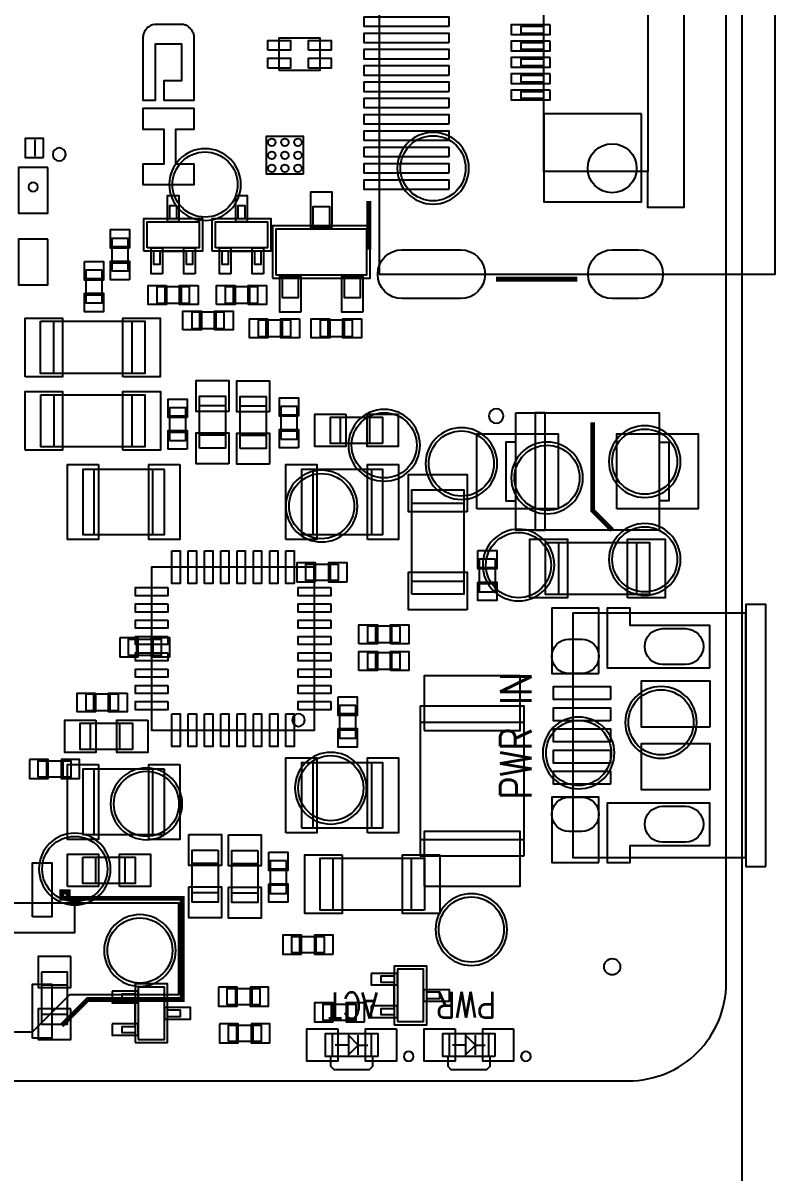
# Model space of a CAD drawing. Header units: millimetres. Extents: x -3139 to 3392, y -3139 to 3139.
# Drawn here: x 2889.82 to 2912.91, y -221.09 to -185.81 of the extents above; entities that cross this region are included whole.
import ezdxf
from ezdxf.enums import TextEntityAlignment as Align

# ---------------------------------------------------------------- set-up
doc = ezdxf.new("R2010")
doc.units = ezdxf.units.MM
for name, color, linetype in [('BOARD_OUTLINE', 85, 'Continuous'), ('PARTS_BOTTOM', 12, 'Continuous'), ('PARTS_TOP', 30, 'Continuous'), ('PINS_BOTTOM', 5, 'Continuous'), ('PINS_TOP', 1, 'Continuous'), ('SILK_BOTTOM', 85, 'Continuous'), ('SILK_TOP', 2, 'Continuous')]:
    doc.layers.add(name, color=color, linetype=linetype)
doc.styles.get("Standard").update_dxf_attribs({"font": 'txt.shx'})

# ---------------------------------------------------------------- blocks, each defined once
blk = doc.blocks.new('rasp')
at = {"layer": 'BOARD_OUTLINE'}
blk.add_lwpolyline([(-82.555, -206.094), (-161.555, -206.094, 0.414214), (-164.555, -209.094), (-164.555, -259.094, 0.414214), (-161.555, -262.094), (-82.555, -262.094, 0.414214), (-79.555, -259.094), (-79.555, -209.094, 0.414214)], format="xyb", close=True, dxfattribs=at)
at = {"layer": 'PARTS_BOTTOM'}
for points in [[(-91.655, -208.094, 1), (-89.455, -208.094, 1), (-91.655, -208.094)], [(-99.655, -208.594, 1), (-97.455, -208.594, 1), (-99.655, -208.594)], [(-96.655, -208.594, 1), (-94.455, -208.594, 1), (-96.655, -208.594)], [(-90.715, -210.624, 1), (-88.515, -210.624, 1), (-90.715, -210.624)], [(-99.155, -211.594, 1), (-96.955, -211.594, 1), (-99.155, -211.594)], [(-96.48, -212.469, 1), (-94.28, -212.469, 1), (-96.48, -212.469)], [(-85.298, -213.918, 1), (-83.098, -213.918, 1), (-85.298, -213.918)], [(-99.595, -214.224, 1), (-97.395, -214.224, 1), (-99.595, -214.224)], [(-108.655, -215.094, 1), (-106.455, -215.094, 1), (-108.655, -215.094)], [(-100.155, -216.594, 1), (-97.955, -216.594, 1), (-100.155, -216.594)], [(-89.635, -218.234, 1), (-87.435, -218.234, 1), (-89.635, -218.234)], [(-98.289, -218.515, 1), (-96.089, -218.515, 1), (-98.289, -218.515)], [(-108.155, -222.094, 1), (-105.955, -222.094, 1), (-108.155, -222.094)], [(-89.155, -223.894, 1), (-86.955, -223.894, 1), (-89.155, -223.894)], [(-84.655, -224.094, 1), (-82.455, -224.094, 1), (-84.655, -224.094)], [(-87.155, -226.094, 1), (-84.955, -226.094, 1), (-87.155, -226.094)]]:
    blk.add_lwpolyline(points, format="xyb", dxfattribs=at)
for points in [[(-116.755, -207.394), (-106.355, -207.394), (-106.355, -208.494), (-107.455, -208.494), (-107.455, -211.694), (-115.655, -211.694), (-115.655, -208.494), (-116.755, -208.494), (-116.755, -207.394)], [(-115.655, -208.494), (-107.455, -208.494)], [(-111.905, -211.694), (-111.905, -212.394), (-111.705, -212.394), (-111.705, -211.694)], [(-111.405, -211.694), (-111.405, -212.394), (-111.205, -212.394), (-111.205, -211.694)], [(-110.905, -211.694), (-110.905, -212.394), (-110.705, -212.394), (-110.705, -211.694)], [(-110.405, -211.694), (-110.405, -212.394), (-110.205, -212.394), (-110.205, -211.694)], [(-109.905, -211.694), (-109.905, -212.394), (-109.705, -212.394), (-109.705, -211.694)], [(-86.455, -212.294), (-91.055, -212.294), (-91.055, -215.494), (-86.455, -215.494), (-86.455, -212.294)], [(-90.555, -212.294), (-90.555, -215.494)], [(-86.955, -212.294), (-86.955, -215.494)], [(-82.078, -215.289), (-82.078, -214.889), (-82.278, -214.889), (-82.278, -215.289)], [(-81.278, -216.289), (-81.278, -215.289), (-83.078, -215.289), (-83.078, -216.289), (-81.278, -216.289)], [(-81.378, -216.189), (-81.378, -215.389), (-82.978, -215.389), (-82.978, -216.189), (-81.378, -216.189)], [(-81.578, -216.289), (-81.578, -216.689), (-81.778, -216.689), (-81.778, -216.289), (-82.578, -216.289), (-82.578, -216.689), (-82.778, -216.689), (-82.778, -216.289)], [(-81.905, -217.464), (-81.405, -217.464), (-81.405, -218.464), (-81.905, -218.464), (-81.905, -217.464)], [(-95.405, -218.004), (-94.905, -218.004), (-94.905, -219.004), (-95.405, -219.004), (-95.405, -218.004)], [(-81.405, -217.714), (-81.905, -217.714)], [(-95.405, -218.254), (-94.905, -218.254)], [(-81.405, -218.214), (-81.905, -218.214)], [(-95.405, -218.754), (-94.905, -218.754)], [(-83.985, -218.434), (-83.485, -218.434), (-83.485, -219.434), (-83.985, -219.434), (-83.985, -218.434)], [(-83.485, -218.684), (-83.985, -218.684)], [(-83.485, -219.184), (-83.985, -219.184)], [(-81.891, -221.412), (-82.391, -221.412), (-82.391, -220.412), (-81.891, -220.412), (-81.891, -221.412)], [(-80.762, -221.376), (-81.262, -221.376), (-81.262, -220.376), (-80.762, -220.376), (-80.762, -221.376)], [(-82.391, -220.662), (-81.891, -220.662)], [(-81.262, -220.626), (-80.762, -220.626)], [(-82.391, -221.162), (-81.891, -221.162)], [(-81.262, -221.126), (-80.762, -221.126)], [(-81.528, -223.243), (-81.528, -222.843), (-81.728, -222.843), (-81.728, -223.243)], [(-80.728, -224.243), (-80.728, -223.243), (-82.528, -223.243), (-82.528, -224.243), (-80.728, -224.243)], [(-80.828, -224.143), (-80.828, -223.343), (-82.428, -223.343), (-82.428, -224.143), (-80.828, -224.143)], [(-92.605, -224.444), (-93.105, -224.444), (-93.105, -223.444), (-92.605, -223.444), (-92.605, -224.444)], [(-93.105, -223.694), (-92.605, -223.694)], [(-93.105, -224.194), (-92.605, -224.194)], [(-81.028, -224.243), (-81.028, -224.643), (-81.228, -224.643), (-81.228, -224.243), (-82.028, -224.243), (-82.028, -224.643), (-82.228, -224.643), (-82.228, -224.243)], [(-88.875, -227.214), (-89.375, -227.214), (-89.375, -226.214), (-88.875, -226.214), (-88.875, -227.214)], [(-89.375, -226.464), (-88.875, -226.464)], [(-82.895, -227.114), (-81.295, -227.114), (-81.295, -226.314), (-82.895, -226.314), (-82.895, -227.114)], [(-82.495, -226.314), (-82.495, -227.114)], [(-81.595, -226.314), (-81.595, -227.114)], [(-89.375, -226.964), (-88.875, -226.964)], [(-108.43, -227.319), (-107.93, -227.319)]]:
    blk.add_lwpolyline(points, dxfattribs=at)
blk.add_lwpolyline([(-107.121, -227.369, 1), (-106.838, -227.369, 1)], format="xyb", close=True, dxfattribs=at)
at = {"layer": 'PARTS_TOP'}
for points in [[(-104.305, -216.744), (-104.305, -204.594), (-118.805, -204.594), (-118.805, -216.744), (-104.305, -216.744)], [(-86.135, -204.874), (-94.175, -204.874), (-94.175, -205.494), (-86.135, -205.494), (-86.135, -204.874)], [(-86.405, -205.494), (-93.905, -205.494), (-93.905, -210.804), (-86.405, -210.804), (-86.405, -205.494)], [(-100.055, -212.554), (-100.055, -208.154), (-96.455, -208.154), (-96.455, -212.554), (-100.055, -212.554)], [(-99.155, -208.154), (-99.155, -207.854), (-97.355, -207.854), (-97.355, -208.154)], [(-96.075, -211.644), (-96.075, -208.444), (-94.475, -208.444), (-94.475, -211.644), (-96.075, -211.644)], [(-96.075, -208.844), (-94.475, -208.844)], [(-96.075, -211.244), (-94.475, -211.244)], [(-99.155, -212.554), (-99.155, -212.854), (-97.355, -212.854), (-97.355, -212.554)], [(-95.561, -213.175), (-95.561, -213.675), (-94.561, -213.675), (-94.561, -213.175), (-95.561, -213.175)], [(-95.311, -213.675), (-95.311, -213.175)], [(-94.811, -213.675), (-94.811, -213.175)], [(-80.305, -213.194), (-80.305, -214.794), (-81.005, -214.794), (-81.005, -213.194), (-80.305, -213.194)], [(-81.005, -213.394), (-80.305, -213.394)], [(-80.305, -214.644), (-80.005, -214.644), (-79.905, -214.544), (-79.905, -213.444), (-80.005, -213.344), (-80.305, -213.344)], [(-80.655, -213.794), (-80.955, -214.094), (-80.355, -214.094), (-80.655, -213.794), (-80.655, -213.494)], [(-80.355, -213.794), (-80.955, -213.794)], [(-94.484, -215.744), (-97.685, -215.744), (-97.685, -214.144), (-94.484, -214.144), (-94.484, -215.744)], [(-97.284, -215.744), (-97.284, -214.144)], [(-94.885, -215.744), (-94.884, -214.144)], [(-80.655, -214.094), (-80.655, -214.494)], [(-81.005, -214.594), (-80.305, -214.594)], [(-84.793, -215.358), (-84.793, -218.558), (-86.393, -218.558), (-86.393, -215.358), (-84.793, -215.358)], [(-84.793, -215.758), (-86.393, -215.758)], [(-93.505, -217.104), (-93.005, -217.104), (-93.005, -216.104), (-93.505, -216.104), (-93.505, -217.104)], [(-92.685, -217.104), (-92.185, -217.104), (-92.185, -216.104), (-92.685, -216.104), (-92.685, -217.104)], [(-96.315, -219.134), (-96.315, -216.634), (-98.315, -216.634), (-98.315, -219.134), (-96.315, -219.134)], [(-93.005, -216.354), (-93.505, -216.354)], [(-92.185, -216.354), (-92.685, -216.354)], [(-87.315, -219.134), (-87.315, -216.634), (-89.315, -216.634), (-89.315, -219.134), (-87.315, -219.134)], [(-99.115, -216.644), (-99.115, -218.244), (-99.915, -218.244), (-99.915, -216.644), (-99.115, -216.644)], [(-98.315, -216.984), (-96.315, -216.984)], [(-93.005, -216.854), (-93.505, -216.854)], [(-92.185, -216.854), (-92.685, -216.854)], [(-89.315, -216.984), (-87.315, -216.984)], [(-80.305, -216.794), (-80.305, -218.394), (-81.005, -218.394), (-81.005, -216.794), (-80.305, -216.794)], [(-81.005, -216.994), (-80.305, -216.994)], [(-80.305, -218.244), (-80.005, -218.244), (-79.905, -218.144), (-79.905, -217.044), (-80.005, -216.944), (-80.305, -216.944)], [(-104.185, -220.024), (-104.185, -217.024), (-105.785, -217.024), (-105.785, -220.024), (-104.185, -220.024)], [(-104.285, -219.924), (-104.285, -217.124), (-105.685, -217.124), (-105.685, -219.924), (-104.285, -219.924)], [(-104.185, -217.824), (-103.585, -217.824), (-103.585, -217.324), (-104.185, -217.324)], [(-99.915, -217.044), (-99.115, -217.044)], [(-80.655, -217.394), (-80.955, -217.694), (-80.355, -217.694), (-80.655, -217.394), (-80.655, -217.094)], [(-102.395, -217.564), (-102.895, -217.564), (-102.895, -218.564), (-102.395, -218.564), (-102.395, -217.564)], [(-91.068, -217.463), (-91.068, -217.963), (-90.068, -217.963), (-90.068, -217.463), (-91.068, -217.463)], [(-90.818, -217.463), (-90.818, -217.963)], [(-90.318, -217.463), (-90.318, -217.963)], [(-80.355, -217.394), (-80.955, -217.394)], [(-80.655, -217.694), (-80.655, -218.094)], [(-102.395, -217.814), (-102.895, -217.814)], [(-99.915, -217.944), (-99.115, -217.944)], [(-105.785, -218.774), (-106.385, -218.774), (-106.385, -218.274), (-105.785, -218.274)], [(-102.395, -218.314), (-102.895, -218.314)], [(-84.793, -218.158), (-86.393, -218.158)], [(-81.005, -218.194), (-80.305, -218.194)], [(-110.555, -219.819), (-111.555, -219.819), (-111.555, -218.569), (-110.555, -218.569), (-110.555, -219.819)], [(-95.315, -218.734), (-95.315, -223.734), (-90.315, -223.734), (-90.315, -218.734), (-95.315, -218.734)], [(-107.38, -219.069), (-108.53, -219.069), (-108.53, -220.219), (-107.38, -220.219), (-107.38, -219.069)], [(-98.315, -218.784), (-96.315, -218.784)], [(-89.315, -218.784), (-87.315, -218.784)], [(-104.185, -219.724), (-103.585, -219.724), (-103.585, -219.224), (-104.185, -219.224)], [(-99.245, -219.764), (-99.245, -219.264), (-100.245, -219.264), (-100.245, -219.764), (-99.245, -219.764)], [(-99.995, -219.764), (-99.995, -219.264)], [(-99.495, -219.764), (-99.495, -219.264)], [(-102.395, -219.464), (-102.895, -219.464), (-102.895, -220.464), (-102.395, -220.464), (-102.395, -219.464)], [(-102.395, -219.714), (-102.895, -219.714)], [(-86.305, -219.594), (-86.305, -220.094), (-85.305, -220.094), (-85.305, -219.594), (-86.305, -219.594)], [(-86.055, -219.594), (-86.055, -220.094)], [(-85.555, -219.594), (-85.555, -220.094)], [(-105.015, -221.874), (-106.015, -221.874), (-106.015, -220.074), (-105.015, -220.074), (-105.015, -221.874)], [(-105.115, -221.774), (-105.915, -221.774), (-105.915, -220.174), (-105.115, -220.174), (-105.115, -221.774)], [(-105.015, -221.574), (-104.615, -221.574), (-104.615, -221.374), (-105.015, -221.374), (-105.015, -220.574), (-104.615, -220.574), (-104.615, -220.374), (-105.015, -220.374)], [(-103.915, -221.474), (-103.415, -221.474), (-103.415, -220.474), (-103.915, -220.474), (-103.915, -221.474)], [(-102.395, -220.214), (-102.895, -220.214)], [(-98.955, -221.014), (-100.555, -221.014), (-100.555, -220.214), (-98.955, -220.214), (-98.955, -221.014)], [(-100.255, -220.214), (-100.255, -221.014)], [(-99.355, -220.214), (-99.355, -221.014)], [(-86.625, -220.474), (-85.025, -220.474), (-85.025, -221.274), (-86.625, -221.274), (-86.625, -220.474)], [(-86.225, -221.274), (-86.225, -220.474)], [(-85.325, -221.274), (-85.325, -220.474)], [(-106.015, -221.074), (-106.415, -221.074), (-106.415, -220.874), (-106.015, -220.874)], [(-103.415, -220.724), (-103.915, -220.724)], [(-103.415, -221.224), (-103.915, -221.224)], [(-103.135, -222.504), (-102.635, -222.504), (-102.635, -221.504), (-103.135, -221.504), (-103.135, -222.504)], [(-98.965, -222.264), (-100.565, -222.264), (-100.565, -221.464), (-98.965, -221.464), (-98.965, -222.264)], [(-100.265, -221.464), (-100.265, -222.264)], [(-99.365, -221.464), (-99.365, -222.264)], [(-102.635, -221.754), (-103.135, -221.754)], [(-86.635, -221.694), (-85.035, -221.694), (-85.035, -222.494), (-86.635, -222.494), (-86.635, -221.694)], [(-86.235, -222.494), (-86.235, -221.694)], [(-85.335, -222.494), (-85.335, -221.694)], [(-105.015, -223.974), (-106.015, -223.974), (-106.015, -222.174), (-105.015, -222.174), (-105.015, -223.974)], [(-105.115, -223.874), (-105.915, -223.874), (-105.915, -222.274), (-105.115, -222.274), (-105.115, -223.874)], [(-102.635, -222.254), (-103.135, -222.254)], [(-105.015, -223.674), (-104.615, -223.674), (-104.615, -223.474), (-105.015, -223.474), (-105.015, -222.674), (-104.615, -222.674), (-104.615, -222.474), (-105.015, -222.474)], [(-103.415, -222.574), (-103.915, -222.574), (-103.915, -223.574), (-103.415, -223.574), (-103.415, -222.574)], [(-106.015, -223.174), (-106.415, -223.174), (-106.415, -222.974), (-106.015, -222.974)], [(-103.915, -222.824), (-103.415, -222.824)], [(-99.205, -223.184), (-99.205, -222.684), (-100.205, -222.684), (-100.205, -223.184), (-99.205, -223.184)], [(-99.955, -223.184), (-99.955, -222.684)], [(-99.455, -223.184), (-99.455, -222.684)], [(-85.005, -245.294), (-82.155, -245.294), (-82.155, -241.894), (-81.055, -240.794), (-81.055, -227.394), (-82.205, -226.244), (-82.205, -222.894), (-85.005, -222.894), (-85.005, -245.294)], [(-103.915, -223.324), (-103.415, -223.324)], [(-98.315, -223.344), (-98.315, -225.844), (-96.315, -225.844), (-96.315, -223.344), (-98.315, -223.344)], [(-89.115, -223.344), (-89.115, -225.844), (-87.115, -225.844), (-87.115, -223.344), (-89.115, -223.344)], [(-96.315, -223.694), (-98.315, -223.694)], [(-87.115, -223.694), (-89.115, -223.694)], [(-102.859, -227.142), (-102.859, -223.942), (-101.259, -223.942), (-101.259, -227.142), (-102.859, -227.142)], [(-100.605, -227.141), (-100.605, -223.941), (-99.005, -223.941), (-99.005, -227.141), (-100.605, -227.141)], [(-102.859, -224.342), (-101.259, -224.342)], [(-100.605, -224.341), (-99.005, -224.341)], [(-89.725, -224.324), (-89.725, -225.924), (-90.525, -225.924), (-90.525, -224.324), (-89.725, -224.324)], [(-86.415, -225.844), (-86.415, -224.244), (-85.615, -224.244), (-85.615, -225.844), (-86.415, -225.844)], [(-104.404, -224.956), (-104.404, -224.456), (-105.404, -224.456), (-105.404, -224.956), (-104.404, -224.956)], [(-105.154, -224.956), (-105.154, -224.456)], [(-104.654, -224.956), (-104.654, -224.456)], [(-90.915, -224.754), (-91.415, -224.754), (-91.415, -225.754), (-90.915, -225.754), (-90.915, -224.754)], [(-90.525, -224.724), (-89.725, -224.724)], [(-85.615, -224.544), (-86.415, -224.544)], [(-90.915, -225.004), (-91.415, -225.004)], [(-104.424, -225.254), (-104.424, -225.754), (-103.424, -225.754), (-103.424, -225.254), (-104.424, -225.254)], [(-104.174, -225.754), (-104.174, -225.254)], [(-103.674, -225.754), (-103.674, -225.254)], [(-85.615, -225.444), (-86.415, -225.444)], [(-96.315, -225.494), (-98.315, -225.494)], [(-90.915, -225.504), (-91.415, -225.504)], [(-90.525, -225.624), (-89.725, -225.624)], [(-87.115, -225.494), (-89.115, -225.494)], [(-85.005, -242.094), (-84.105, -242.094), (-84.105, -226.094), (-85.005, -226.094)], [(-102.859, -226.742), (-101.259, -226.742)], [(-100.605, -226.741), (-99.005, -226.741)]]:
    blk.add_lwpolyline(points, dxfattribs=at)
blk.add_lwpolyline([(-100.055, -211.954), (-96.455, -211.954), (-96.455, -211.654), (-100.055, -211.654)], close=True, dxfattribs=at)
blk.add_lwpolyline([(-90.817, -219.224, 1), (-90.432, -219.224, 1)], format="xyb", close=True, dxfattribs=at)
at = {"layer": 'PINS_BOTTOM'}
for points in [[(-93.43, -208.044), (-93.43, -207.344, -1), (-92.33, -207.344), (-92.33, -208.044, -1)], [(-87.98, -208.044), (-87.98, -207.344, -1), (-86.88, -207.344), (-86.88, -208.044, -1)], [(-105.055, -209.584), (-105.055, -208.784, -1), (-103.555, -208.784), (-103.555, -209.584, -1)], [(-93.105, -210.924), (-93.105, -210.524, -1), (-92.055, -210.524), (-92.055, -210.924, -1)], [(-88.255, -210.924), (-88.255, -210.524, -1), (-87.205, -210.524), (-87.205, -210.924, -1)], [(-105.055, -216.044), (-105.055, -214.244, -1), (-103.555, -214.244), (-103.555, -216.044, -1)]]:
    blk.add_lwpolyline(points, format="xyb", close=True, dxfattribs=at)
for points in [[(-109.225, -208.694), (-109.225, -211.694), (-106.525, -211.694), (-106.525, -208.694)], [(-111.955, -211.494), (-111.955, -212.694), (-111.655, -212.694), (-111.655, -211.494)], [(-111.455, -211.494), (-111.455, -212.694), (-111.155, -212.694), (-111.155, -211.494)], [(-110.955, -211.494), (-110.955, -212.694), (-110.655, -212.694), (-110.655, -211.494)], [(-110.455, -211.494), (-110.455, -212.694), (-110.155, -212.694), (-110.155, -211.494)], [(-109.955, -211.494), (-109.955, -212.694), (-109.655, -212.694), (-109.655, -211.494)], [(-90.305, -215.369), (-90.305, -212.419), (-91.985, -212.419), (-91.985, -215.369)], [(-85.525, -215.369), (-85.525, -212.419), (-87.205, -212.419), (-87.205, -215.369)], [(-82.353, -215.389), (-82.003, -215.389), (-82.003, -214.589), (-82.353, -214.589)], [(-82.853, -216.989), (-82.503, -216.989), (-82.503, -216.189), (-82.853, -216.189)], [(-81.853, -216.989), (-81.503, -216.989), (-81.503, -216.189), (-81.853, -216.189)], [(-81.365, -217.194), (-81.945, -217.194), (-81.945, -217.764), (-81.365, -217.764)], [(-94.865, -217.734), (-95.445, -217.734), (-95.445, -218.304), (-94.865, -218.304)], [(-83.445, -218.164), (-84.025, -218.164), (-84.025, -218.734), (-83.445, -218.734)], [(-81.365, -218.164), (-81.945, -218.164), (-81.945, -218.734), (-81.365, -218.734)], [(-94.865, -218.704), (-95.445, -218.704), (-95.445, -219.274), (-94.865, -219.274)], [(-83.445, -219.134), (-84.025, -219.134), (-84.025, -219.704), (-83.445, -219.704)], [(-82.431, -220.712), (-81.851, -220.712), (-81.851, -220.142), (-82.431, -220.142)], [(-81.302, -220.676), (-80.722, -220.676), (-80.722, -220.106), (-81.302, -220.106)], [(-82.431, -221.682), (-81.851, -221.682), (-81.851, -221.112), (-82.431, -221.112)], [(-81.302, -221.646), (-80.722, -221.646), (-80.722, -221.076), (-81.302, -221.076)], [(-81.803, -223.343), (-81.453, -223.343), (-81.453, -222.543), (-81.803, -222.543)], [(-93.145, -223.744), (-92.565, -223.744), (-92.565, -223.174), (-93.145, -223.174)], [(-93.145, -224.714), (-92.565, -224.714), (-92.565, -224.144), (-93.145, -224.144)], [(-82.303, -224.943), (-81.953, -224.943), (-81.953, -224.143), (-82.303, -224.143)], [(-81.303, -224.943), (-80.953, -224.943), (-80.953, -224.143), (-81.303, -224.143)], [(-89.415, -226.514), (-88.835, -226.514), (-88.835, -225.944), (-89.415, -225.944)], [(-83.37, -226.214), (-83.37, -227.214), (-82.42, -227.214), (-82.42, -226.214)], [(-81.77, -226.214), (-81.77, -227.214), (-80.82, -227.214), (-80.82, -226.214)], [(-107.89, -227.049), (-108.47, -227.049), (-108.47, -227.619), (-107.89, -227.619)], [(-107.58, -226.919), (-107.58, -227.819), (-106.18, -227.819), (-106.18, -226.919)], [(-105.38, -226.919), (-105.38, -227.819), (-103.98, -227.819), (-103.98, -226.919)], [(-89.415, -227.484), (-88.835, -227.484), (-88.835, -226.914), (-89.415, -226.914)]]:
    blk.add_lwpolyline(points, close=True, dxfattribs=at)
for centre, radius in [((-90.555, -208.094), 1), ((-98.555, -208.594), 1), ((-95.555, -208.594), 1), ((-83.055, -209.594), 0.25), ((-89.615, -210.624), 1), ((-98.055, -211.594), 1), ((-95.38, -212.469), 1), ((-84.198, -213.918), 1), ((-98.495, -214.224), 1), ((-107.555, -215.094), 1), ((-99.055, -216.594), 1), ((-88.535, -218.234), 1), ((-97.189, -218.515), 1), ((-107.055, -222.094), 1), ((-88.055, -223.894), 1), ((-83.555, -224.094), 1), ((-86.055, -226.094), 1)]:
    blk.add_circle(centre, radius, dxfattribs=at)
at = {"layer": 'PINS_TOP'}
for points in [[(-92.23, -206.594), (-93.53, -206.594), (-93.53, -209.044), (-94.055, -209.044), (-94.055, -209.744), (-92.23, -209.744)], [(-90.405, -206.594), (-90.405, -208.694), (-91.825, -208.694), (-91.825, -206.594)], [(-88.485, -206.594), (-88.485, -208.694), (-89.905, -208.694), (-89.905, -206.594)], [(-86.78, -206.594), (-88.08, -206.594), (-88.08, -209.744), (-86.255, -209.744), (-86.255, -209.044), (-86.78, -209.044)], [(-97.105, -209.454), (-99.405, -209.454), (-99.405, -206.954), (-97.105, -206.954)], [(-94.375, -209.119), (-96.175, -209.119), (-96.175, -207.969), (-94.375, -207.969)], [(-91.255, -209.644), (-91.255, -211.394), (-91.655, -211.394), (-91.655, -209.644)], [(-90.605, -209.644), (-90.605, -211.394), (-91.005, -211.394), (-91.005, -209.644)], [(-89.955, -209.644), (-89.955, -211.394), (-90.355, -211.394), (-90.355, -209.644)], [(-89.305, -209.644), (-89.305, -211.394), (-89.705, -211.394), (-89.705, -209.644)], [(-88.655, -209.644), (-88.655, -211.394), (-89.055, -211.394), (-89.055, -209.644)], [(-92.055, -209.999), (-94.055, -209.999), (-94.055, -211.449), (-92.055, -211.449)], [(-86.255, -209.999), (-88.255, -209.999), (-88.255, -211.449), (-86.255, -211.449)], [(-94.375, -212.119), (-96.175, -212.119), (-96.175, -210.969), (-94.375, -210.969)], [(-97.105, -213.754), (-99.405, -213.754), (-99.405, -211.254), (-97.105, -211.254)], [(-81.155, -212.619), (-80.155, -212.619), (-80.155, -213.569), (-81.155, -213.569)], [(-95.831, -213.715), (-95.831, -213.135), (-95.261, -213.135), (-95.261, -213.715)], [(-94.861, -213.715), (-94.861, -213.135), (-94.291, -213.135), (-94.291, -213.715)], [(-97.01, -214.044), (-97.01, -215.844), (-98.16, -215.844), (-98.16, -214.044)], [(-94.01, -214.044), (-94.01, -215.844), (-95.16, -215.844), (-95.16, -214.044)], [(-81.155, -214.419), (-80.155, -214.419), (-80.155, -215.369), (-81.155, -215.369)], [(-111.905, -214.604), (-111.905, -217.204), (-112.205, -217.204), (-112.205, -214.604)], [(-111.405, -214.604), (-111.405, -217.204), (-111.705, -217.204), (-111.705, -214.604)], [(-110.905, -214.604), (-110.905, -217.204), (-111.205, -217.204), (-111.205, -214.604)], [(-110.405, -214.604), (-110.405, -217.204), (-110.705, -217.204), (-110.705, -214.604)], [(-109.905, -214.604), (-109.905, -217.204), (-110.205, -217.204), (-110.205, -214.604)], [(-109.405, -214.604), (-109.405, -217.204), (-109.705, -217.204), (-109.705, -214.604)], [(-108.905, -214.604), (-108.905, -217.204), (-109.205, -217.204), (-109.205, -214.604)], [(-108.405, -214.604), (-108.405, -217.204), (-108.705, -217.204), (-108.705, -214.604)], [(-107.905, -214.604), (-107.905, -217.204), (-108.205, -217.204), (-108.205, -214.604)], [(-107.405, -214.604), (-107.405, -217.204), (-107.705, -217.204), (-107.705, -214.604)], [(-106.905, -214.604), (-106.905, -217.204), (-107.205, -217.204), (-107.205, -214.604)], [(-86.493, -214.883), (-84.693, -214.883), (-84.693, -216.033), (-86.493, -216.033)], [(-92.965, -216.404), (-93.545, -216.404), (-93.545, -215.834), (-92.965, -215.834)], [(-92.145, -216.404), (-92.725, -216.404), (-92.725, -215.834), (-92.145, -215.834)], [(-100.015, -216.169), (-99.015, -216.169), (-99.015, -217.119), (-100.015, -217.119)], [(-96.165, -217.109), (-98.465, -217.109), (-98.465, -216.159), (-96.165, -216.159)], [(-87.165, -217.109), (-89.465, -217.109), (-89.465, -216.159), (-87.165, -216.159)], [(-81.155, -216.219), (-80.155, -216.219), (-80.155, -217.169), (-81.155, -217.169)], [(-92.965, -217.374), (-93.545, -217.374), (-93.545, -216.804), (-92.965, -216.804)], [(-92.145, -217.374), (-92.725, -217.374), (-92.725, -216.804), (-92.145, -216.804)], [(-103.135, -217.249), (-103.135, -217.899), (-104.235, -217.899), (-104.235, -217.249)], [(-102.935, -217.294), (-102.355, -217.294), (-102.355, -217.864), (-102.935, -217.864)], [(-91.338, -218.003), (-91.338, -217.423), (-90.768, -217.423), (-90.768, -218.003)], [(-90.368, -218.003), (-90.368, -217.423), (-89.798, -217.423), (-89.798, -218.003)], [(-100.015, -217.769), (-99.015, -217.769), (-99.015, -218.719), (-100.015, -218.719)], [(-86.493, -217.883), (-84.693, -217.883), (-84.693, -219.033), (-86.493, -219.033)], [(-81.155, -218.019), (-80.155, -218.019), (-80.155, -218.969), (-81.155, -218.969)], [(-111.18, -218.919), (-111.48, -218.919), (-111.48, -218.219), (-111.18, -218.219)], [(-110.63, -218.919), (-110.93, -218.919), (-110.93, -218.219), (-110.63, -218.219)], [(-105.735, -218.199), (-105.735, -218.849), (-106.835, -218.849), (-106.835, -218.199)], [(-102.935, -218.264), (-102.355, -218.264), (-102.355, -218.834), (-102.935, -218.834)], [(-94.69, -218.234), (-94.44, -218.234), (-94.44, -219.234), (-94.69, -219.234)], [(-94.19, -218.234), (-93.94, -218.234), (-93.94, -219.234), (-94.19, -219.234)], [(-93.69, -218.234), (-93.44, -218.234), (-93.44, -219.234), (-93.69, -219.234)], [(-93.19, -218.234), (-92.94, -218.234), (-92.94, -219.234), (-93.19, -219.234)], [(-92.69, -218.234), (-92.44, -218.234), (-92.44, -219.234), (-92.69, -219.234)], [(-92.19, -218.234), (-91.94, -218.234), (-91.94, -219.234), (-92.19, -219.234)], [(-91.69, -218.234), (-91.44, -218.234), (-91.44, -219.234), (-91.69, -219.234)], [(-91.19, -218.234), (-90.94, -218.234), (-90.94, -219.234), (-91.19, -219.234)], [(-96.165, -219.609), (-98.465, -219.609), (-98.465, -218.659), (-96.165, -218.659)], [(-87.165, -219.609), (-89.465, -219.609), (-89.465, -218.659), (-87.165, -218.659)], [(-103.135, -219.149), (-103.135, -219.799), (-104.235, -219.799), (-104.235, -219.149)], [(-102.935, -219.194), (-102.355, -219.194), (-102.355, -219.764), (-102.935, -219.764)], [(-99.945, -219.224), (-99.945, -219.804), (-100.515, -219.804), (-100.515, -219.224)], [(-98.975, -219.224), (-98.975, -219.804), (-99.545, -219.804), (-99.545, -219.224)], [(-95.815, -219.609), (-95.815, -219.359), (-94.815, -219.359), (-94.815, -219.609)], [(-90.815, -219.609), (-90.815, -219.359), (-89.815, -219.359), (-89.815, -219.609)], [(-111.18, -220.169), (-111.48, -220.169), (-111.48, -219.469), (-111.18, -219.469)], [(-110.63, -220.169), (-110.93, -220.169), (-110.93, -219.469), (-110.63, -219.469)], [(-86.575, -220.134), (-86.575, -219.554), (-86.005, -219.554), (-86.005, -220.134)], [(-85.605, -220.134), (-85.605, -219.554), (-85.035, -219.554), (-85.035, -220.134)], [(-102.935, -220.164), (-102.355, -220.164), (-102.355, -220.734), (-102.935, -220.734)], [(-100.08, -220.114), (-100.08, -221.114), (-101.03, -221.114), (-101.03, -220.114)], [(-98.48, -220.114), (-98.48, -221.114), (-99.43, -221.114), (-99.43, -220.114)], [(-95.815, -220.109), (-95.815, -219.859), (-94.815, -219.859), (-94.815, -220.109)], [(-90.815, -220.109), (-90.815, -219.859), (-89.815, -219.859), (-89.815, -220.109)], [(-104.315, -220.299), (-104.315, -220.649), (-105.115, -220.649), (-105.115, -220.299)], [(-103.375, -220.774), (-103.955, -220.774), (-103.955, -220.204), (-103.375, -220.204)], [(-95.815, -220.609), (-95.815, -220.359), (-94.815, -220.359), (-94.815, -220.609)], [(-90.815, -220.609), (-90.815, -220.359), (-89.815, -220.359), (-89.815, -220.609)], [(-87.1, -221.374), (-87.1, -220.374), (-86.15, -220.374), (-86.15, -221.374)], [(-85.5, -221.374), (-85.5, -220.374), (-84.55, -220.374), (-84.55, -221.374)], [(-105.915, -220.799), (-105.915, -221.149), (-106.715, -221.149), (-106.715, -220.799)], [(-95.815, -221.109), (-95.815, -220.859), (-94.815, -220.859), (-94.815, -221.109)], [(-90.815, -221.109), (-90.815, -220.859), (-89.815, -220.859), (-89.815, -221.109)], [(-103.375, -221.744), (-103.955, -221.744), (-103.955, -221.174), (-103.375, -221.174)], [(-104.315, -221.299), (-104.315, -221.649), (-105.115, -221.649), (-105.115, -221.299)], [(-102.595, -221.804), (-103.175, -221.804), (-103.175, -221.234), (-102.595, -221.234)], [(-100.09, -221.364), (-100.09, -222.364), (-101.04, -222.364), (-101.04, -221.364)], [(-98.49, -221.364), (-98.49, -222.364), (-99.44, -222.364), (-99.44, -221.364)], [(-95.815, -221.609), (-95.815, -221.359), (-94.815, -221.359), (-94.815, -221.609)], [(-90.815, -221.609), (-90.815, -221.359), (-89.815, -221.359), (-89.815, -221.609)], [(-95.815, -222.109), (-95.815, -221.859), (-94.815, -221.859), (-94.815, -222.109)], [(-90.815, -222.109), (-90.815, -221.859), (-89.815, -221.859), (-89.815, -222.109)], [(-87.11, -222.594), (-87.11, -221.594), (-86.16, -221.594), (-86.16, -222.594)], [(-85.51, -222.594), (-85.51, -221.594), (-84.56, -221.594), (-84.56, -222.594)], [(-102.595, -222.774), (-103.175, -222.774), (-103.175, -222.204), (-102.595, -222.204)], [(-104.315, -222.399), (-104.315, -222.749), (-105.115, -222.749), (-105.115, -222.399)], [(-103.955, -222.304), (-103.375, -222.304), (-103.375, -222.874), (-103.955, -222.874)], [(-95.815, -222.609), (-95.815, -222.359), (-94.815, -222.359), (-94.815, -222.609)], [(-90.815, -222.609), (-90.815, -222.359), (-89.815, -222.359), (-89.815, -222.609)], [(-105.915, -222.899), (-105.915, -223.249), (-106.715, -223.249), (-106.715, -222.899)], [(-99.905, -222.644), (-99.905, -223.224), (-100.475, -223.224), (-100.475, -222.644)], [(-98.935, -222.644), (-98.935, -223.224), (-99.505, -223.224), (-99.505, -222.644)], [(-98.465, -222.869), (-96.165, -222.869), (-96.165, -223.819), (-98.465, -223.819)], [(-95.815, -223.109), (-95.815, -222.859), (-94.815, -222.859), (-94.815, -223.109)], [(-90.815, -223.109), (-90.815, -222.859), (-89.815, -222.859), (-89.815, -223.109)], [(-89.265, -222.869), (-86.965, -222.869), (-86.965, -223.819), (-89.265, -223.819)], [(-103.955, -223.274), (-103.375, -223.274), (-103.375, -223.844), (-103.955, -223.844)], [(-94.69, -223.234), (-94.44, -223.234), (-94.44, -224.234), (-94.69, -224.234)], [(-94.19, -223.234), (-93.94, -223.234), (-93.94, -224.234), (-94.19, -224.234)], [(-93.69, -223.234), (-93.44, -223.234), (-93.44, -224.234), (-93.69, -224.234)], [(-93.19, -223.234), (-92.94, -223.234), (-92.94, -224.234), (-93.19, -224.234)], [(-92.69, -223.234), (-92.44, -223.234), (-92.44, -224.234), (-92.69, -224.234)], [(-92.19, -223.234), (-91.94, -223.234), (-91.94, -224.234), (-92.19, -224.234)], [(-91.69, -223.234), (-91.44, -223.234), (-91.44, -224.234), (-91.69, -224.234)], [(-91.19, -223.234), (-90.94, -223.234), (-90.94, -224.234), (-91.19, -224.234)], [(-104.315, -223.399), (-104.315, -223.749), (-105.115, -223.749), (-105.115, -223.399)], [(-101.159, -224.617), (-102.959, -224.617), (-102.959, -223.467), (-101.159, -223.467)], [(-98.905, -224.616), (-100.705, -224.616), (-100.705, -223.466), (-98.905, -223.466)], [(-90.625, -223.849), (-89.625, -223.849), (-89.625, -224.799), (-90.625, -224.799)], [(-85.515, -224.719), (-86.515, -224.719), (-86.515, -223.769), (-85.515, -223.769)], [(-105.104, -224.416), (-105.104, -224.996), (-105.674, -224.996), (-105.674, -224.416)], [(-104.134, -224.416), (-104.134, -224.996), (-104.704, -224.996), (-104.704, -224.416)], [(-91.455, -224.484), (-90.875, -224.484), (-90.875, -225.054), (-91.455, -225.054)], [(-104.694, -225.794), (-104.694, -225.214), (-104.124, -225.214), (-104.124, -225.794)], [(-103.724, -225.794), (-103.724, -225.214), (-103.154, -225.214), (-103.154, -225.794)], [(-98.465, -225.369), (-96.165, -225.369), (-96.165, -226.319), (-98.465, -226.319)], [(-91.455, -225.454), (-90.875, -225.454), (-90.875, -226.024), (-91.455, -226.024)], [(-90.625, -225.449), (-89.625, -225.449), (-89.625, -226.399), (-90.625, -226.399)], [(-89.265, -225.369), (-86.965, -225.369), (-86.965, -226.319), (-89.265, -226.319)], [(-85.515, -226.319), (-86.515, -226.319), (-86.515, -225.369), (-85.515, -225.369)], [(-101.159, -227.617), (-102.959, -227.617), (-102.959, -226.467), (-101.159, -226.467)], [(-98.905, -227.616), (-100.705, -227.616), (-100.705, -226.466), (-98.905, -226.466)], [(-84.59, -227.394), (-86.24, -227.394), (-86.24, -226.794), (-84.59, -226.794)], [(-80.87, -227.394), (-82.52, -227.394), (-82.52, -226.794), (-80.87, -226.794)]]:
    blk.add_lwpolyline(points, close=True, dxfattribs=at)
for points in [[(-105.055, -209.584), (-105.055, -208.784, -1), (-103.555, -208.784), (-103.555, -209.584, -1)], [(-105.055, -216.044), (-105.055, -214.244, -1), (-103.555, -214.244), (-103.555, -216.044, -1)]]:
    blk.add_lwpolyline(points, format="xyb", close=True, dxfattribs=at)
for centre, radius in [((-107.555, -209.594), 0.75), ((-83.055, -209.594), 0.25), ((-108.355, -219.244), 0.117), ((-107.955, -219.244), 0.117), ((-107.555, -219.244), 0.117), ((-108.355, -219.644), 0.117), ((-107.955, -219.644), 0.117), ((-107.555, -219.644), 0.117), ((-108.355, -220.044), 0.117), ((-107.955, -220.044), 0.117), ((-107.555, -220.044), 0.117)]:
    blk.add_circle(centre, radius, dxfattribs=at)
at = {"layer": 'SILK_BOTTOM', "const_width": 0.15}
blk.add_lwpolyline([(-99.755, -210.194), (-97.055, -210.194), (-96.455, -209.594)], dxfattribs=at)
at = {"layer": 'SILK_BOTTOM'}
blk.add_lwpolyline([(-108.18, -226.569, 1), (-107.78, -226.569, 1)], format="xyb", close=True, dxfattribs=at)
at = {"layer": 'SILK_TOP', "const_width": 0.15}
for points in [[(-104.155, -213.164), (-104.155, -210.664)], [(-106.555, -217.064), (-105.055, -217.064)], [(-81.255, -226.494), (-82.055, -225.694), (-82.055, -222.794), (-85.155, -222.794), (-85.155, -226.494), (-85.355, -226.494), (-85.355, -226.294), (-85.155, -226.294)]]:
    blk.add_lwpolyline(points, dxfattribs=at)
at = {"layer": 'SILK_TOP'}
for points in [[(-80.455, -212.244, 1), (-80.155, -212.244, 1)], [(-100.178, -213.154, 1), (-99.731, -213.154, 1)], [(-80.455, -215.844, 1), (-80.155, -215.844, 1)]]:
    blk.add_lwpolyline(points, format="xyb", close=True, dxfattribs=at)
blk.add_lwpolyline([(-95.315, -218.734), (-95.315, -223.734), (-90.315, -223.734), (-90.315, -218.734), (-95.315, -218.734)], dxfattribs=at)
for points in [[(-109.644, -223.92), (-109.643, -223.883), (-109.643, -223.862), (-109.642, -223.839), (-109.642, -223.815), (-109.641, -223.791), (-109.641, -223.768), (-109.641, -223.745), (-109.641, -223.724), (-109.641, -223.611), (-110.505, -223.611), (-111.37, -223.611), (-111.37, -223.214), (-111.37, -222.817), (-110.806, -222.817), (-110.242, -222.817), (-110.241, -223.087), (-110.239, -223.357), (-109.94, -223.358), (-109.641, -223.359), (-109.641, -223.089), (-109.641, -222.983), (-109.641, -222.926), (-109.642, -222.869), (-109.642, -222.812), (-109.643, -222.758), (-109.643, -222.707), (-109.644, -222.661), (-109.644, -222.622), (-109.647, -222.425), (-110.641, -222.426), (-111.144, -222.427), (-111.316, -222.427), (-111.443, -222.428), (-111.534, -222.429), (-111.594, -222.43), (-111.631, -222.432), (-111.652, -222.434), (-111.663, -222.436), (-111.71, -222.453), (-111.733, -222.464), (-111.755, -222.476), (-111.777, -222.489), (-111.797, -222.503), (-111.817, -222.519), (-111.837, -222.536), (-111.855, -222.554), (-111.887, -222.59), (-111.901, -222.609), (-111.913, -222.627), (-111.924, -222.646), (-111.933, -222.666), (-111.942, -222.687), (-111.95, -222.709), (-111.957, -222.732), (-111.963, -222.758), (-111.965, -222.775), (-111.966, -222.801), (-111.968, -222.84), (-111.968, -222.894), (-111.969, -222.967), (-111.969, -223.064), (-111.97, -223.187), (-111.97, -223.356), (-111.97, -223.426), (-111.97, -223.486), (-111.969, -223.536), (-111.969, -223.577), (-111.968, -223.608), (-111.967, -223.631), (-111.966, -223.645), (-111.954, -223.703), (-111.945, -223.731), (-111.934, -223.758), (-111.921, -223.784), (-111.905, -223.809), (-111.888, -223.833), (-111.869, -223.857), (-111.848, -223.879), (-111.803, -223.919), (-111.779, -223.936), (-111.754, -223.951), (-111.729, -223.964), (-111.703, -223.975), (-111.677, -223.985), (-111.65, -223.992), (-111.622, -223.997), (-111.562, -224), (-111.497, -224), (-111.409, -224.001), (-111.298, -224.002), (-111.163, -224.002), (-111.005, -224.003), (-110.824, -224.003), (-110.619, -224.003), (-109.647, -224.003)], [(-107.059, -223.214), (-107.059, -222.425), (-107.369, -222.425), (-107.679, -222.425), (-107.679, -222.708), (-107.679, -222.991), (-108.217, -222.991), (-108.755, -222.991), (-108.755, -222.708), (-108.755, -222.425), (-109.069, -222.425), (-109.384, -222.425), (-109.384, -223.214), (-109.384, -224.003), (-109.069, -224.003), (-108.755, -224.003), (-108.755, -223.681), (-108.755, -223.359), (-108.217, -223.359), (-107.679, -223.359), (-107.679, -223.681), (-107.679, -224.003), (-107.369, -224.003), (-107.059, -224.003)]]:
    blk.add_lwpolyline(points, close=True, dxfattribs=at)
at = {"layer": 'SILK_TOP', "width": 0.8125}
for s, height, rotation, p in [('PWR IN', 0.96, 180, (-90.143, -212.072)), ('PWR', 0.8, 270, (-82.285, -214.074)), ('ACT', 0.8, 270, (-82.265, -217.554))]:
    blk.add_text(s, height=height, rotation=rotation, dxfattribs=at).set_placement(p, align=Align.CENTER)

msp = doc.modelspace()

# ---------------------------------------------------------------- linework, layer by layer
msp.add_line((2911.897, -300.157), (2911.897, -137.768))

# ---------------------------------------------------------------- block references
at = {"rotation": 270}
msp.add_blockref('rasp', (3117.503, -297.818), dxfattribs=at)

doc.saveas('drawing.dxf')
